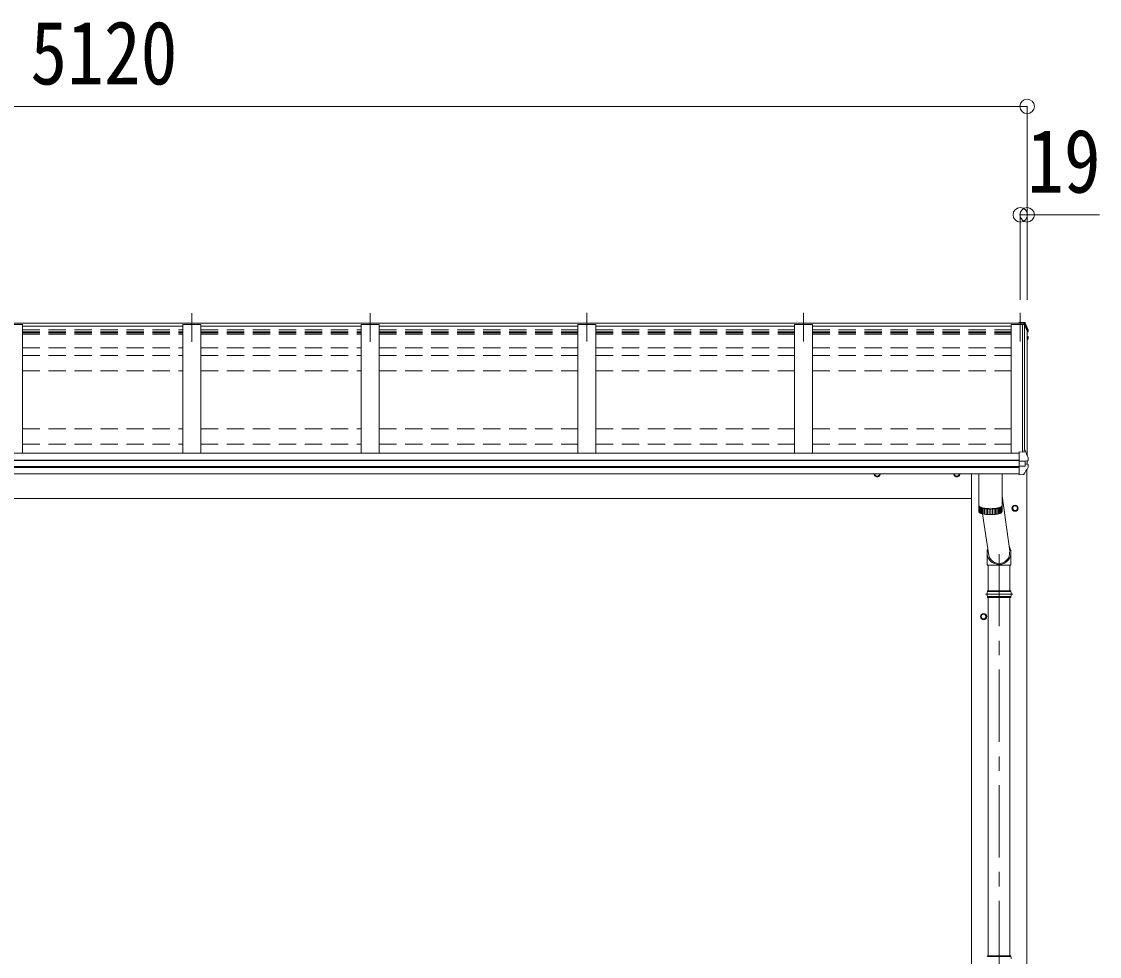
# Model space of a CAD drawing. Units: millimetres at full size, sheet at 1:40. Extents: x -11243 to 11243, y -7760 to 7760.
# Drawn here: x -5714 to -2730, y -2812 to -224 of the extents above; entities that cross this region are included whole.
import ezdxf
from ezdxf.enums import TextEntityAlignment as Align

# ---------------------------------------------------------------- set-up
doc = ezdxf.new("R2010")
doc.units = ezdxf.units.MM
doc.header["$LTSCALE"] = 40
doc.header["$PDMODE"] = 32
doc.header["$PDSIZE"] = 40
doc.linetypes.add('CHAIN1', pattern=[8, 5, -1, 1, -1])
doc.linetypes.add('DASHED1', pattern=[1.8, 1.2, -0.6])
for name, color, linetype, lineweight in [('0-1_本体', 5, 'CHAIN1', 9), ('0-3_ELV2', 4, 'Continuous', 9), ('0-6_OTH_LINE', 6, 'Continuous', 9), ('0-9_OUTLINE', 7, 'Continuous', 9)]:
    doc.layers.add(name, color=color, linetype=linetype, lineweight=lineweight)
doc.styles.add('ＭＳ ゴシック', font='')
doc.styles.get('ＭＳ ゴシック').set_extended_font_data('MS Gothic')

msp = doc.modelspace()

# ---------------------------------------------------------------- linework, layer by layer
at = {"layer": '0-1_本体'}
for p, q in [((-5242.81, -1030.95), (-5242.81, -1110.2)), ((-4748.81, -1030.95), (-4748.81, -1110.2)), ((-4148.81, -1030.55), (-4148.81, -1109.81)), ((-3548.81, -1030.55), (-3548.81, -1109.81)), ((-2948.81, -1030.55), (-2948.81, -1109.81)), ((-3007.31, -1698.03), (-3007.31, -3842.64))]:
    msp.add_line(p, q, dxfattribs=at)
at = {"layer": '0-3_ELV2'}
for p, q in [((-5711.81, -1062.11), (-5761.81, -1062.11)), ((-5711.81, -1062.11), (-5711.81, -1418.37)), ((-5711.81, -1067.51), (-5267.81, -1067.51)), ((-5217.81, -1062.11), (-5267.81, -1062.11)), ((-5267.81, -1062.11), (-5267.81, -1418.37)), ((-5217.81, -1062.11), (-5217.81, -1418.37)), ((-5217.81, -1067.51), (-4773.81, -1067.51)), ((-4723.81, -1062.11), (-4773.81, -1062.11)), ((-4773.81, -1062.11), (-4773.81, -1418.37)), ((-4723.81, -1062.11), (-4723.81, -1418.37)), ((-4723.81, -1067.51), (-4173.81, -1067.51)), ((-4123.81, -1062.11), (-4173.81, -1062.11)), ((-4173.81, -1062.11), (-4173.81, -1418.37)), ((-4123.81, -1062.11), (-4123.81, -1418.37)), ((-4123.81, -1067.51), (-3573.81, -1067.51)), ((-3523.81, -1062.11), (-3573.81, -1062.11)), ((-3573.81, -1062.11), (-3573.81, -1418.37)), ((-3523.81, -1062.11), (-3523.81, -1418.37)), ((-3523.81, -1067.51), (-2973.81, -1067.51)), ((-2936.93, -1062.11), (-2973.81, -1062.11)), ((-2973.81, -1062.11), (-2973.81, -1418.37)), ((-2951.81, -1055.97), (-2937.65, -1056.75)), ((-2951.81, -1058.83), (-2951.81, -1055.98)), ((-2948.81, -1058.83), (-2951.81, -1058.83)), ((-2948.81, -1058.83), (-2948.81, -1062.06)), ((-2948.81, -1062.11), (-2948.81, -1058.84)), ((-2948.81, -1061.07), (-2937.97, -1061.68)), ((-2937.97, -1062.06), (-2948.81, -1062.06)), ((-2942.51, -1415.79), (-2942.51, -1062.11)), ((-2937.97, -1061.68), (-2937.61, -1059.2)), ((-2937.97, -1061.68), (-2937.97, -1062.11)), ((-2937.83, -1061.89), (-2937.61, -1060.41)), ((-2936.63, -1061.95), (-2937.83, -1061.89)), ((-2929.81, -1080.67), (-2936.93, -1062.11)), ((-2936.81, -1062.43), (-2936.81, -1410.43)), ((-2929.81, -1080.67), (-2929.81, -1424.94)), ((-2929.81, -1081.7), (-2929.24, -1081.59)), ((-2929.81, -1082.04), (-2929.24, -1081.93)), ((-2928.38, -1083.29), (-2929.81, -1083.57)), ((-2929.81, -1095.35), (-2928.67, -1095.49)), ((-2929.81, -1099.37), (-2927.98, -1099.72)), ((-2928.95, -1101.06), (-2929.81, -1100.89)), ((-2927.33, -1078), (-2927.33, -1082.02)), ((-2926.97, -1096.61), (-2926.96, -1096.68)), ((-2926.93, -1096.95), (-2926.93, -1100.99)), ((-8027.81, -1418.37), (-2951.81, -1418.37)), ((-2951.81, -1478.82), (-2951.81, -1415.34)), ((-2927.23, -1438.73), (-2927.23, -1432.23)), ((-8027.81, -1437.9), (-2951.81, -1437.9)), ((-8027.81, -1438.8), (-2951.81, -1438.8)), ((-8027.81, -1456.04), (-2951.81, -1456.04)), ((-8027.81, -1458), (-2951.81, -1458)), ((-2951.81, -1440.66), (-2937.01, -1440.75)), ((-2951.81, -1454.51), (-2937.01, -1454.31)), ((-2935.36, -1440.66), (-2928.98, -1439.87)), ((-2934.81, -1440.59), (-2934.81, -1454.39)), ((-2934.81, -1448.38), (-2927.57, -1449.78)), ((-2929.81, -1439.97), (-2929.81, -1449.35)), ((-2928.1, -1439.73), (-2928.11, -1439.72)), ((-2928.1, -1439.73), (-2928.04, -1439.71)), ((-2926.76, -1457.29), (-2926.76, -1450.76)), ((-8027.81, -1476.03), (-2951.81, -1476.03)), ((-3084.31, -1476.03), (-3084.31, -4593.93)), ((-2951.81, -1478.82), (-2940.22, -1478.19)), ((-2939.43, -1477.73), (-2939.44, -1477.75)), ((-2930.31, -1463.44), (-2930.31, -4593.93)), ((-7895.31, -1543.93), (-3084.31, -1543.93))]:
    msp.add_line(p, q, dxfattribs=at)
at = {"layer": '0-3_ELV2', "linetype": 'DASHED1'}
for p, q in [((-5711.81, -1077.63), (-5267.81, -1077.63)), ((-5711.81, -1082.48), (-5267.81, -1082.48)), ((-5711.81, -1084.01), (-5267.81, -1084.01)), ((-5711.81, -1085.97), (-5267.81, -1085.97)), ((-5711.81, -1089.74), (-5267.81, -1089.74)), ((-5217.81, -1077.63), (-4773.81, -1077.63)), ((-5217.81, -1082.48), (-4773.81, -1082.48)), ((-5217.81, -1084.01), (-4773.81, -1084.01)), ((-5217.81, -1085.97), (-4773.81, -1085.97)), ((-5217.81, -1089.74), (-4773.81, -1089.74)), ((-4723.81, -1077.63), (-4173.81, -1077.63)), ((-4723.81, -1082.48), (-4173.81, -1082.48)), ((-4723.81, -1084.01), (-4173.81, -1084.01)), ((-4723.81, -1085.97), (-4173.81, -1085.97)), ((-4723.81, -1089.74), (-4173.81, -1089.74)), ((-4123.81, -1077.63), (-3573.81, -1077.63)), ((-4123.81, -1082.48), (-3573.81, -1082.48)), ((-4123.81, -1084.01), (-3573.81, -1084.01)), ((-4123.81, -1085.97), (-3573.81, -1085.97)), ((-4123.81, -1089.74), (-3573.81, -1089.74)), ((-3523.81, -1077.63), (-2973.81, -1077.63)), ((-3523.81, -1082.48), (-2973.81, -1082.48)), ((-3523.81, -1084.01), (-2973.81, -1084.01)), ((-3523.81, -1085.97), (-2973.81, -1085.97)), ((-3523.81, -1089.74), (-2973.81, -1089.74)), ((-5711.81, -1127.05), (-5267.81, -1127.05)), ((-5217.81, -1127.05), (-4773.81, -1127.05)), ((-4723.81, -1127.05), (-4173.81, -1127.05)), ((-4123.81, -1127.05), (-3573.81, -1127.05)), ((-3523.81, -1127.05), (-2973.81, -1127.05)), ((-5711.81, -1148.21), (-5267.81, -1148.21)), ((-5217.81, -1148.21), (-4773.81, -1148.21)), ((-4723.81, -1148.21), (-4173.81, -1148.21)), ((-4123.81, -1148.21), (-3573.81, -1148.21)), ((-3523.81, -1148.21), (-2973.81, -1148.21)), ((-5711.81, -1190.72), (-5267.81, -1190.72)), ((-5217.81, -1190.72), (-4773.81, -1190.72)), ((-4723.81, -1190.72), (-4173.81, -1190.72)), ((-4123.81, -1190.72), (-3573.81, -1190.72)), ((-3523.81, -1190.72), (-2973.81, -1190.72)), ((-5711.81, -1351), (-5267.81, -1351)), ((-5217.81, -1351), (-4773.81, -1351)), ((-4723.81, -1351), (-4173.81, -1351)), ((-4123.81, -1351), (-3573.81, -1351)), ((-3523.81, -1351), (-2973.81, -1351)), ((-5711.81, -1393.51), (-5267.81, -1393.51)), ((-5217.81, -1393.51), (-4773.81, -1393.51)), ((-4723.81, -1393.51), (-4173.81, -1393.51)), ((-4123.81, -1393.51), (-3573.81, -1393.51)), ((-3523.81, -1393.51), (-2973.81, -1393.51))]:
    msp.add_line(p, q, dxfattribs=at)
at = {"layer": '0-3_ELV2'}
for points in [[(-8030.81, -1062.11), (-8030.81, -1058.84), (-2948.81, -1058.84)], [(-2951.81, -1058.41), (-2937.61, -1059.2), (-2937.61, -1060.41), (-2936.49, -1060.46)], [(-2937.91, -1062.11), (-2937.83, -1061.54), (-2937.83, -1061.89)], [(-2935, -1057.95), (-2930.76, -1068.57), (-2927.41, -1077.51), (-2927.34, -1077.78), (-2927.34, -1077.84)], [(-2935, -1061.52), (-2934, -1064.01), (-2933.02, -1066.51), (-2932.05, -1069.01), (-2931.1, -1071.52), (-2930.15, -1074.03), (-2929.22, -1076.54), (-2928.31, -1079.06), (-2927.41, -1081.59)], [(-2927.1, -1101.64), (-2928.57, -1104.18), (-2929.81, -1106.3)], [(-2927.34, -1077.84), (-2927.33, -1077.95), (-2927.33, -1078.01)], [(-2926.97, -1096.63), (-2926.94, -1096.8), (-2926.93, -1096.94)], [(-2951.81, -1415.34), (-2937.81, -1416.02), (-2937.81, -1410.37), (-2936.04, -1410.47)], [(-2935.17, -1411.09), (-2934.13, -1413.67), (-2933.11, -1416.26), (-2932.11, -1418.85), (-2931.11, -1421.45), (-2930.14, -1424.05), (-2929.17, -1426.66), (-2928.23, -1429.28), (-2927.29, -1431.89)], [(-2927.29, -1431.89), (-2927.24, -1432.1), (-2927.23, -1432.23)], [(-2935.36, -1440.66), (-2935.61, -1440.69), (-2935.75, -1440.7)], [(-2930.58, -1439.95), (-2929.34, -1439.91), (-2928.11, -1439.72)], [(-3344.8, -1483.73), (-3351.3, -1479.97), (-3351.3, -1476.03)], [(-3344.8, -1483.73), (-3338.3, -1479.97), (-3338.3, -1476.03)], [(-3124.81, -1483.73), (-3131.31, -1479.97), (-3131.31, -1476.03)], [(-3124.81, -1483.73), (-3118.31, -1479.97), (-3118.31, -1476.03)], [(-2963.31, -1578.73), (-2969.81, -1574.97), (-2969.81, -1567.47), (-2963.31, -1563.72)], [(-2963.31, -1578.73), (-2956.81, -1574.97), (-2956.81, -1567.47), (-2963.31, -1563.72)], [(-3050.31, -1878.73), (-3056.81, -1874.97), (-3056.81, -1867.47), (-3050.31, -1863.72)], [(-3050.31, -1878.73), (-3043.81, -1874.97), (-3043.81, -1867.47), (-3050.31, -1863.72)]]:
    msp.add_lwpolyline(points, dxfattribs=at)
for centre, radius in [((-2963.31, -1571.22), 8.5), ((-2963.31, -1571.22), 7.7), ((-2963.31, -1571.22), 6.5), ((-3050.31, -1871.22), 8.5), ((-3050.31, -1871.22), 7.7), ((-3050.31, -1871.22), 6.5)]:
    msp.add_circle(centre, radius, dxfattribs=at)
for centre, radius, start, end in [((-2937.23, -1059.33), 2.62, 31.83445, 99.24), ((-2936.65, -1062.25), 0.3, 21.99494, 87.04231), ((-2936.58, -1062.16), 1.7, 22.00225, 87.0423), ((-3398.74, -1248.52), 498.52, 19.56907, 21.95354), ((-3361.57, -852.74), 499.04, 329.90411, 330.14673), ((-3361.57, -853.09), 499.04, 329.90411, 330.14673), ((-2929.3, -1081.29), 0.3, 280.95393, 327.06409), ((-2929.3, -1081.64), 0.299, 280.88931, 19.51522), ((-2929.01, -1101.35), 0.299, 330.19129, 79.12168), ((-2928.68, -1097.83), 2.32, 60.30373, 87.34859), ((-2928.63, -1082.02), 1.3, 280.88938, 19.44863), ((-2928.23, -1096.9), 1.3, 10.02543, 80.23195), ((-2928.23, -1100.99), 1.3, 330.27138, 79.1216), ((-2936.1, -1411.47), 1, 22.05378, 87.04045), ((-3321.71, -1223.58), 459.05, 326.38357, 329.32444), ((-2934.47, -1438.03), 16.37, 265.48312, 268.58725), ((-2928.23, -1438.73), 1, 281.45361, 0), ((-2927.76, -1450.76), 0.998, 0.05121, 79.086), ((-2927.76, -1457.29), 1, 329.32149, 0), ((-3344.8, -1476.22), 8.5, 178.68472, 1.31528), ((-3344.8, -1476.22), 7.7, 178.54804, 1.45196), ((-3344.8, -1476.22), 6.5, 178.27976, 1.72024), ((-3124.81, -1476.22), 8.5, 178.68482, 1.31518), ((-3124.81, -1476.22), 7.7, 178.54815, 1.45185), ((-3124.81, -1476.22), 6.5, 178.27991, 1.72009), ((-2940.27, -1477.19), 1, 273.10735, 326.38063)]:
    msp.add_arc(centre, radius, start, end, dxfattribs=at)
for centre, major_axis, ratio, start_param, end_param in [((-2935.65, -1433.14), (-9.96, -2.12), 0.734427, 1.2806875, 1.4059912), ((-2935.65, -1461.91), (-9.97, 1.96), 0.736539, 4.8664216, 4.9917253), ((-2935.81, -1454.19), (-1, 0.195), 0.067217, 2.8005545, 3.1546872)]:
    msp.add_ellipse(centre, major_axis=major_axis, ratio=ratio, start_param=start_param, end_param=end_param, dxfattribs=at)
at = {"layer": '0-6_OTH_LINE'}
for p, q in [((-8049.81, -458.84), (-2929.81, -458.84)), ((-2929.81, -458.84), (-2929.81, -994.3)), ((-2948.81, -758.84), (-2948.81, -994.3)), ((-2948.81, -758.84), (-2929.81, -758.84)), ((-2929.81, -758.84), (-2929.81, -994.3)), ((-2929.81, -758.84), (-2729.59, -758.84))]:
    msp.add_line(p, q, dxfattribs=at)
for p in [(-2929.81, -458.84), (-2948.81, -758.84), (-2929.81, -758.84)]:
    msp.add_point(p, dxfattribs=at)
at = {"layer": '0-9_OUTLINE'}
for p, q in [((-3063.31, -1476.03), (-3063.31, -1564.13)), ((-2999.31, -1564.13), (-2999.31, -1476.03)), ((-2999.31, -1536.9), (-2977.65, -1690.13)), ((-3063.31, -1565.1), (-3063.31, -1580.55)), ((-3062.72, -1582.1), (-3062.72, -1566.65)), ((-3061.49, -1567.84), (-3061.49, -1583.29)), ((-3059.68, -1584.38), (-3059.68, -1568.93)), ((-3057.31, -1569.92), (-3057.31, -1585.38)), ((-3054.44, -1586.27), (-3054.44, -1570.82)), ((-3051.12, -1587.05), (-3051.12, -1571.6)), ((-3047.42, -1572.25), (-3047.42, -1587.71)), ((-3043.41, -1572.76), (-3043.41, -1588.22)), ((-3039.16, -1573.12), (-3039.16, -1588.58)), ((-3034.77, -1573.33), (-3034.77, -1588.78)), ((-3030.3, -1573.37), (-3030.3, -1588.83)), ((-3025.86, -1573.25), (-3025.86, -1588.71)), ((-3021.53, -1572.98), (-3021.53, -1588.43)), ((-3017.39, -1572.55), (-3017.39, -1588.01)), ((-3013.53, -1571.98), (-3013.53, -1587.43)), ((-3010.01, -1571.28), (-3010.01, -1586.73)), ((-3006.91, -1570.45), (-3006.91, -1585.91)), ((-3004.28, -1569.53), (-3004.28, -1584.99)), ((-3002.19, -1568.53), (-3002.19, -1583.98)), ((-3000.66, -1567.48), (-3000.66, -1582.93)), ((-2999.31, -1580.55), (-2999.31, -1565.1)), ((-3053.01, -1586.64), (-3035.67, -1701.77)), ((-3040.69, -1697.52), (-3040.69, -1729.11)), ((-2974.7, -1697.93), (-2974.7, -1729.11)), ((-2974.7, -1729.11), (-3040.69, -1729.11)), ((-3037.31, -1729.11), (-3037.31, -1799.98)), ((-2977.31, -1729.11), (-2977.31, -1799.98)), ((-3045.31, -1808.98), (-2969.31, -1808.98)), ((-3039.91, -1801.98), (-2974.7, -1801.98)), ((-3039.91, -1815.98), (-2974.7, -1815.98)), ((-3039.31, -1799.98), (-2975.31, -1799.98)), ((-3039.31, -1799.98), (-3039.31, -1801.98)), ((-3039.31, -1815.98), (-3039.31, -1817.98)), ((-3039.31, -1817.98), (-2975.31, -1817.98)), ((-3037.31, -1817.98), (-3037.31, -2809.95)), ((-2977.31, -1817.98), (-2977.31, -2809.95)), ((-2975.31, -1799.98), (-2975.31, -1801.98)), ((-2975.31, -1815.98), (-2975.31, -1817.98)), ((-3039.91, -2811.95), (-2974.7, -2811.95)), ((-3039.31, -2809.95), (-2975.31, -2809.95)), ((-3039.31, -2809.95), (-3039.31, -2811.95)), ((-2975.31, -2809.95), (-2975.31, -2811.95))]:
    msp.add_line(p, q, dxfattribs=at)
for points in [[(-3063.31, -1564.13), (-3063.3, -1564.27), (-3063.19, -1564.83), (-3062.94, -1565.39), (-3062.54, -1565.94), (-3062, -1566.48), (-3061.32, -1567.01), (-3060.5, -1567.53), (-3059.54, -1568.03), (-3058.46, -1568.51), (-3057.26, -1568.98), (-3055.94, -1569.42), (-3054.5, -1569.84), (-3052.96, -1570.23), (-3051.32, -1570.59), (-3049.59, -1570.93), (-3047.77, -1571.23), (-3045.88, -1571.51), (-3043.93, -1571.74), (-3041.91, -1571.95), (-3039.85, -1572.11), (-3037.75, -1572.24), (-3035.62, -1572.34), (-3033.47, -1572.4), (-3031.31, -1572.41)], [(-3063.31, -1580.55), (-3063.3, -1580.69), (-3063.19, -1581.25), (-3062.94, -1581.81), (-3062.54, -1582.36), (-3062, -1582.9), (-3061.32, -1583.43), (-3060.5, -1583.95), (-3059.54, -1584.45), (-3058.46, -1584.93), (-3057.26, -1585.4), (-3055.94, -1585.84), (-3054.5, -1586.26), (-3052.96, -1586.65), (-3051.32, -1587.02), (-3049.59, -1587.35), (-3047.77, -1587.65), (-3045.88, -1587.93), (-3043.93, -1588.16), (-3041.91, -1588.37), (-3039.85, -1588.53), (-3037.75, -1588.67), (-3035.62, -1588.76), (-3033.47, -1588.82), (-3031.31, -1588.84)], [(-3063.25, -1564.62), (-3063.27, -1564.68), (-3063.3, -1565.24), (-3063.19, -1565.8), (-3062.94, -1566.35), (-3062.54, -1566.9), (-3062, -1567.44), (-3061.32, -1567.97), (-3060.5, -1568.49), (-3059.54, -1568.99), (-3058.46, -1569.48), (-3057.26, -1569.94), (-3055.94, -1570.39), (-3054.5, -1570.8), (-3052.96, -1571.2), (-3051.32, -1571.56), (-3049.59, -1571.9), (-3047.77, -1572.2), (-3045.88, -1572.47), (-3043.93, -1572.71), (-3041.91, -1572.91), (-3039.85, -1573.08), (-3037.75, -1573.21), (-3035.62, -1573.3), (-3033.47, -1573.36), (-3031.31, -1573.38)], [(-3061.6, -1566.8), (-3061.16, -1567.26), (-3060.52, -1567.78), (-3059.74, -1568.29), (-3058.83, -1568.79), (-3057.79, -1569.27), (-3056.63, -1569.73), (-3055.35, -1570.16), (-3053.96, -1570.57), (-3052.47, -1570.96), (-3050.87, -1571.32), (-3049.18, -1571.65), (-3047.41, -1571.95), (-3045.57, -1572.22), (-3043.66, -1572.46), (-3041.69, -1572.66), (-3039.67, -1572.82), (-3037.61, -1572.95), (-3035.53, -1573.05), (-3033.42, -1573.1), (-3031.31, -1573.12)], [(-3031.31, -1572.41), (-3029.15, -1572.4), (-3027, -1572.34), (-3024.87, -1572.24), (-3022.76, -1572.11), (-3020.7, -1571.95), (-3018.69, -1571.74), (-3016.73, -1571.51), (-3014.84, -1571.23), (-3013.03, -1570.93), (-3011.3, -1570.59), (-3009.66, -1570.23), (-3008.11, -1569.84), (-3006.68, -1569.42), (-3005.36, -1568.98), (-3004.15, -1568.51), (-3003.07, -1568.03), (-3002.12, -1567.53), (-3001.3, -1567.01), (-3000.62, -1566.48), (-3000.08, -1565.94), (-2999.68, -1565.39), (-2999.42, -1564.83), (-2999.31, -1564.27), (-2999.31, -1564.13)], [(-3031.31, -1573.38), (-3029.15, -1573.36), (-3027, -1573.3), (-3024.87, -1573.21), (-3022.76, -1573.08), (-3020.7, -1572.91), (-3018.69, -1572.71), (-3016.73, -1572.47), (-3014.84, -1572.2), (-3013.03, -1571.9), (-3011.3, -1571.56), (-3009.66, -1571.2), (-3008.11, -1570.8), (-3006.68, -1570.39), (-3005.36, -1569.94), (-3004.15, -1569.48), (-3003.07, -1568.99), (-3002.12, -1568.49), (-3001.3, -1567.97), (-3000.62, -1567.44), (-3000.08, -1566.9), (-2999.68, -1566.35), (-2999.42, -1565.8), (-2999.31, -1565.24), (-2999.35, -1564.68), (-2999.36, -1564.62)], [(-3031.31, -1573.12), (-3029.19, -1573.1), (-3027.09, -1573.05), (-3025, -1572.95), (-3022.94, -1572.82), (-3020.93, -1572.66), (-3018.96, -1572.46), (-3017.05, -1572.22), (-3015.2, -1571.95), (-3013.43, -1571.65), (-3011.74, -1571.32), (-3010.15, -1570.96), (-3008.65, -1570.57), (-3007.26, -1570.16), (-3005.98, -1569.73), (-3004.82, -1569.27), (-3003.78, -1568.79), (-3002.87, -1568.29), (-3002.1, -1567.78), (-3001.46, -1567.26), (-3001.01, -1566.8)], [(-3031.31, -1588.84), (-3029.15, -1588.82), (-3027, -1588.76), (-3024.87, -1588.67), (-3022.76, -1588.53), (-3020.7, -1588.37), (-3018.69, -1588.16), (-3016.73, -1587.93), (-3014.84, -1587.65), (-3013.03, -1587.35), (-3011.3, -1587.02), (-3009.66, -1586.65), (-3008.11, -1586.26), (-3006.68, -1585.84), (-3005.36, -1585.4), (-3004.15, -1584.93), (-3003.07, -1584.45), (-3002.12, -1583.95), (-3001.3, -1583.43), (-3000.62, -1582.9), (-3000.08, -1582.36), (-2999.68, -1581.81), (-2999.42, -1581.25), (-2999.31, -1580.69), (-2999.31, -1580.55)]]:
    msp.add_lwpolyline(points, dxfattribs=at)
for centre, start, end in [((-3013.06, -1808.98), 165.38919, 194.61079), ((-3001.56, -1808.98), 0, 14.61083), ((-3001.56, -1808.98), 345.38917, 0), ((-3001.56, -2818.95), 0, 14.61083)]:
    msp.add_arc(centre, 27.75, start, end, dxfattribs=at)
for centre, major_axis, ratio, start_param, end_param in [((-3007.7, -1694.42), (-33, -3.09), 0.972144, 5.8034438, 9.8593375), ((-3007.63, -1694.42), (-2.75, 29.4), 0.995638, 1.5707963, 4.7150999)]:
    msp.add_ellipse(centre, major_axis=major_axis, ratio=ratio, start_param=start_param, end_param=end_param, dxfattribs=at)

# ---------------------------------------------------------------- texts
at = {"layer": '0-6_OTH_LINE', "color": 7, "style": 'ＭＳ ゴシック', "width": 0.85}
for s, p in [('5120', (-5689.81, -450.84)), ('19', (-2929.91, -750.42))]:
    msp.add_text(s, height=176, dxfattribs=at).set_placement(p, align=Align.BOTTOM_LEFT)

doc.saveas('drawing.dxf')
